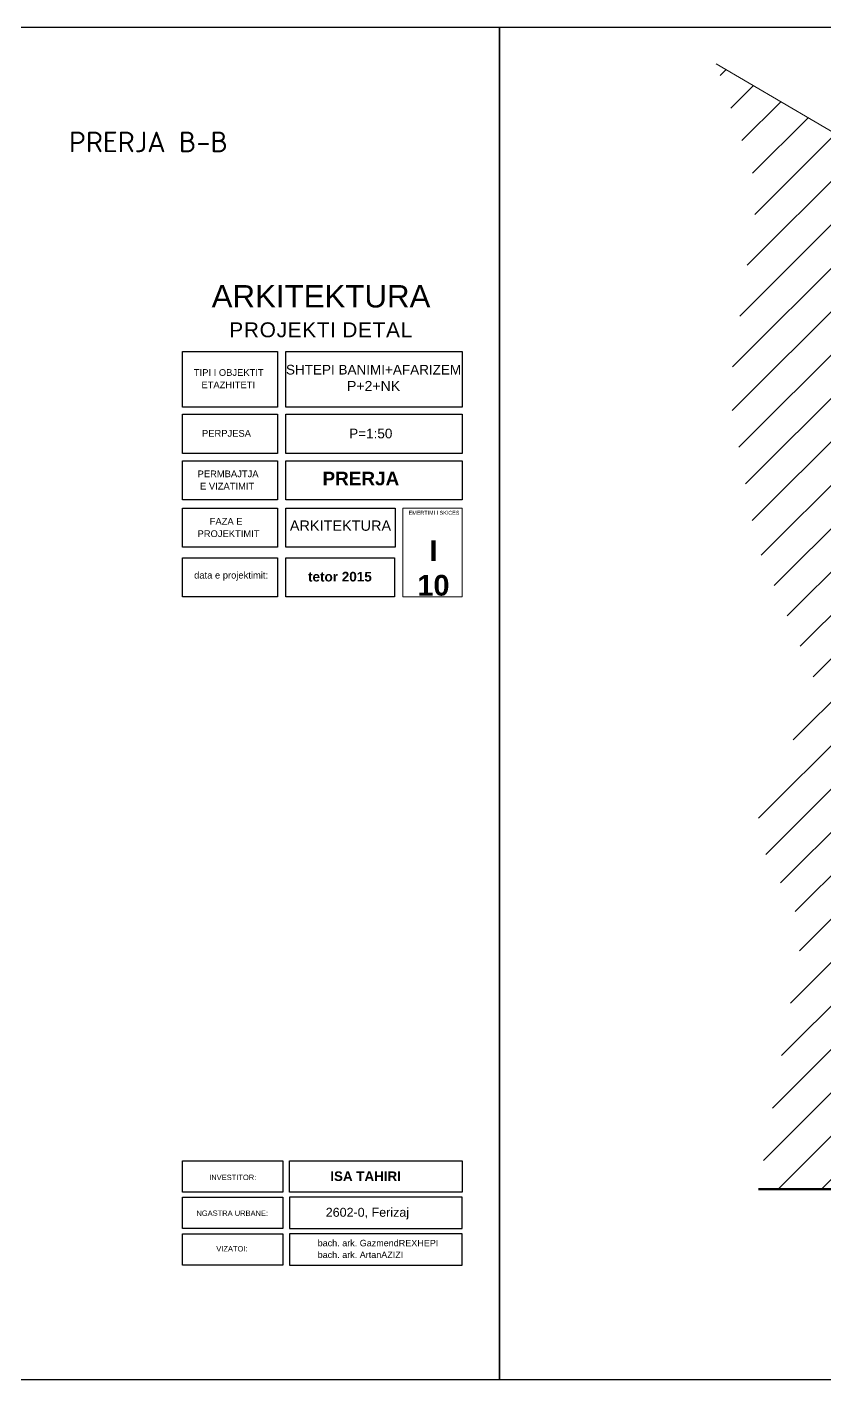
# Model space of a CAD drawing. Header units: metres. Extents: x 2674 to 33045, y -10854 to 2806.
# Drawn here: x 29342 to 30580, y 159 to 2259 of the extents above; entities that cross this region are included whole.
import ezdxf

# ---------------------------------------------------------------- set-up
doc = ezdxf.new("R2010")
doc.units = ezdxf.units.M
doc.layers.add('2d hamdia', color=7, linetype='Continuous')
doc.layers.add('besi quza 1', color=7, linetype='Continuous', true_color=0x000000)
doc.styles.add('Dimensionet CM', font='swissc.ttf', dxfattribs={"height": 20})

msp = doc.modelspace()

# ---------------------------------------------------------------- hatches: boundary and pattern name
at = {"lineweight": 30}
h = msp.add_hatch(dxfattribs=at)
h.set_pattern_fill('ANSI31', color=9, scale=15, style=0)
h.set_pattern_definition([(45, (24814.985, -253.203), (-33.67596, 33.67596), [])])
h.paths.add_polyline_path([(30615.8, 2081.8), (30411.4, 2201.7), (30476.6, 2005.1), (30430.8, 1693), (30473.9, 1456.2), (30568.1, 1235.6), (30468.5, 1012.3), (30546.6, 861.6), (30476.8, 455), (30615.8, 455)])

# ---------------------------------------------------------------- linework, layer by layer
at = {"lineweight": 0}
msp.add_line((30615.8, 2081.8), (30411.4, 2201.7), dxfattribs=at)
at = {"elevation": -574.7}
for points in [[(27105, 158.8), (27105, 2258.8), (30075, 2258.8), (30075, 158.8), (27105, 158.8)], [(30075, 158.8), (30075, 2258.8), (33045, 2258.8), (33045, 158.8), (30075, 158.8)], [(29583.3, 1755.4), (29730.8, 1755.4), (29730.8, 1668.6), (29583.3, 1668.6)], [(30017.1, 1668.6), (29743.8, 1668.6), (29743.8, 1755.4), (30017.1, 1755.4)], [(29583.3, 1657.9), (29730.8, 1657.9), (29730.8, 1597.1), (29583.3, 1597.1)], [(30017.1, 1597.1), (29743.8, 1597.1), (29743.8, 1657.9), (30017.1, 1657.9)], [(29583.3, 1585.7), (29730.8, 1585.7), (29730.8, 1525), (29583.3, 1525)], [(30017.1, 1525), (29743.8, 1525), (29743.8, 1585.7), (30017.1, 1585.7)], [(29583.3, 1512), (29730.8, 1512), (29730.8, 1451.3), (29583.3, 1451.3)], [(29913.1, 1451.3), (29743.8, 1451.3), (29743.8, 1512), (29913.1, 1512)], [(29583.3, 1435), (29730.8, 1435), (29730.8, 1374.3), (29583.3, 1374.3)], [(29743.8, 1435), (29912.3, 1435), (29912.3, 1374.3), (29743.8, 1374.3)], [(29739, 450.4), (29583.3, 450.4), (29583.3, 499), (29739, 499)], [(30017.1, 450.4), (29749.4, 450.4), (29749.4, 499), (30017.1, 499)], [(29739, 393.7), (29583.3, 393.7), (29583.3, 442.3), (29739, 442.3)], [(30017.1, 442.3), (29749.4, 442.3), (29749.4, 393.7), (30017.1, 393.7)], [(29739, 337), (29583.3, 337), (29583.3, 385.6), (29739, 385.6)], [(30017.1, 385.6), (29749.4, 385.6), (29749.4, 337), (30017.1, 337)]]:
    msp.add_lwpolyline(points, close=True, dxfattribs=at)
at = {"layer": '2d hamdia', "color": 46, "lineweight": 50}
msp.add_line((30821.8, 455), (30476.8, 455), dxfattribs=at)
at = {"layer": 'besi quza 1', "lineweight": 0, "elevation": -574.7}
msp.add_lwpolyline([(30017.1, 1374.3), (29925.1, 1374.3), (29925.1, 1512), (30017.1, 1512)], close=True, dxfattribs=at)

# ---------------------------------------------------------------- texts
at = {"color": 242, "insert": (29653.8, 2096.5, -574.7), "char_height": 19.164, "attachment_point": 3, "style": 'Dimensionet CM'}
msp.add_mtext('{\\fISOCPEUR|b0|i0|c0|p34;\\H1.667x;\\C14;PRERJA B-B}', dxfattribs=at)
at = {"style": 'Dimensionet CM'}
for s, insert, char_height, width, attachment_point in [('{\\fArial|b0|i0|c0|p34;\\H2.667x;ARKITEKTURA\\P\\H0.66658x;\\T1.05;\\C252;PROJEKTI DETAL}', (29798.2, 1858.3, -574.7), 13.013, 451.723, 2), ('{\\fArial|b1|i0|c0|p34;ISA TAHIRI}', (29812.6, 482.5, -574.7), 14.848, 261.845, 1), ('{\\fArial|b0|i0|c0|p34;\\H1.333x;2602-0, Ferizaj}', (29805.5, 426, -574.7), 10.41, 228.038, 1)]:
    msp.add_mtext(s, dxfattribs=dict(at, insert=insert, char_height=char_height, width=width, attachment_point=attachment_point))
at = {"color": 252, "attachment_point": 1, "style": 'Dimensionet CM'}
for s, insert, char_height in [('{\\fArial|b0|i0|c0|p34;\\H0.8x;TIPI I OBJEKTIT \\P\\fTimes New Roman|b0|i0|c0|p18;\\H1.25x; }', (29600.9, 1727.8, -574.7), 13.013), ('{\\fArial|b0|i0|c0|p34;\\H0.8x;ETAZHITETI \\P\\fTimes New Roman|b0|i0|c0|p18;\\H1.25x; }', (29612.6, 1708.6, -574.7), 13.013), ('{\\fArial|b0|i0|c0|p34;\\H0.8x;PERPJESA \\P\\fTimes New Roman|b0|i0|c0|p18;\\H1.25x; }', (29613.5, 1633.3, -574.7), 13.013), ('{\\fArial|b0|i0|c0|p34;\\H0.8x;PERMBAJTJA  \\P\\fTimes New Roman|b0|i0|c0|p18;\\H1.25x; }', (29606.7, 1570.5, -574.7), 13.013), ('{\\fArial|b0|i0|c0|p34;\\H0.8x;E VIZATIMIT \\P\\fTimes New Roman|b0|i0|c0|p18;\\H1.25x; }', (29610.5, 1551.4, -574.7), 13.013), ('{\\fArial|b0|i0|c0|p34;\\H0.8x;FAZA E  \\P\\fTimes New Roman|b0|i0|c0|p18;\\H1.25x; }', (29625.5, 1496.8, -574.7), 13.013), ('{\\fArial|b0|i0|c0|p34;\\H0.8x;PROJEKTIMIT \\P\\fTimes New Roman|b0|i0|c0|p18;\\H1.25x; }', (29606.6, 1477.6, -574.7), 13.013), ('\\pi-56.507;{\\fArial|b0|i0|c0|p34;\\H0.8x;data e projektimit:\\P\\pi0;\\H0.99999x;\\P\\pi-2.4017;\\fTimes New Roman|b0|i0|c0|p18;\\H1.25x; }', (29657.8, 1413.2, -574.7), 13.013), ('\\pi-49.004;{\\fArial|b1|i0|c0|p34;\\H1.1522x;\\C256;tetor 2015}', (29827, 1413.2, -574.7), 13.013), ('{\\fArial|b0|i0|c0|p34;\\H0.8x;INVESTITOR:}', (29624.7, 477.4, -574.7), 10.41), ('{\\fArial|b0|i0|c0|p34;\\H0.8x;NGASTRA URBANE:\\P\\fTimes New Roman|b0|i0|c0|p18;\\H1.25x; }', (29604.8, 421.8, -574.7), 10.41), ('{\\fArial|b0|i0|c0|p34;\\H0.8x;VIZATOI:}', (29635.7, 366.6, -574.7), 10.41), ('{\\fArial|b0|i0|c0|p34;bach. ark. Gazmend\\C16;REXHEPI}', (29793, 376.3, -574.7), 10), ('{\\fArial|b0|i0|c0|p34;bach. ark. Artan\\C16;AZIZI}', (29793, 358.1, -574.7), 10)]:
    msp.add_mtext(s, dxfattribs=dict(at, insert=insert, char_height=char_height))
at = {"insert": (29879.7, 1734.5, -574.7), "char_height": 13.013, "attachment_point": 2, "style": 'Dimensionet CM'}
msp.add_mtext('{\\fArial|b0|i0|c0|p34;\\H1.1527x;SHTEPI BANIMI+AFARIZEM\\P\\H1.041x;P+2+NK\\H0.6667x; \\P\\fTimes New Roman|b0|i0|c0|p18;\\H1.25x; }', dxfattribs=at)
at = {"color": 252, "width": 205.938, "attachment_point": 1, "style": 'Dimensionet CM'}
for s, insert, char_height in [('{\\fArial|b0|i0|c0|p34;P=1:50}', (29841.9, 1635.4, -574.7), 15), ('\\pi64.165;{\\fArial|b0|i0|c0|p34;EMERTIMI I SKICES  \\P\\pi0;\\fTimes New Roman|b0|i0|c0|p18; }', (29870, 1507.9, -574.7), 6)]:
    msp.add_mtext(s, dxfattribs=dict(at, insert=insert, char_height=char_height))
at = {"color": 14, "insert": (29800.5, 1568.6, -574.7), "char_height": 21, "width": 196.597, "attachment_point": 1, "style": 'Dimensionet CM'}
msp.add_mtext('{\\fArial|b1|i0|c0|p34;PRERJA}', dxfattribs=at)
at = {"color": 154, "insert": (29749.8, 1493, -574.7), "char_height": 13.013, "attachment_point": 1, "style": 'Dimensionet CM'}
msp.add_mtext('{\\fArial|b0|i0|c0|p34;\\H1.2346x;ARKITEKTURA \\H0.64802x;\\P\\fTimes New Roman|b0|i0|c0|p18;\\H1.25x; }', dxfattribs=at)
at = {"color": 154, "insert": (29919.8, 1462, -574.7), "char_height": 13.013, "width": 99.808, "attachment_point": 1, "style": 'Dimensionet CM'}
msp.add_mtext('\\pi46.661;{\\fArial|b1|i0|c0|p34;\\H2.4691x;I\\P\\pi27.823;10\\P\\pi0;\\fTimes New Roman|b0|i0|c0|p18;\\H0.40501x; }', dxfattribs=at)

doc.saveas('drawing.dxf')
